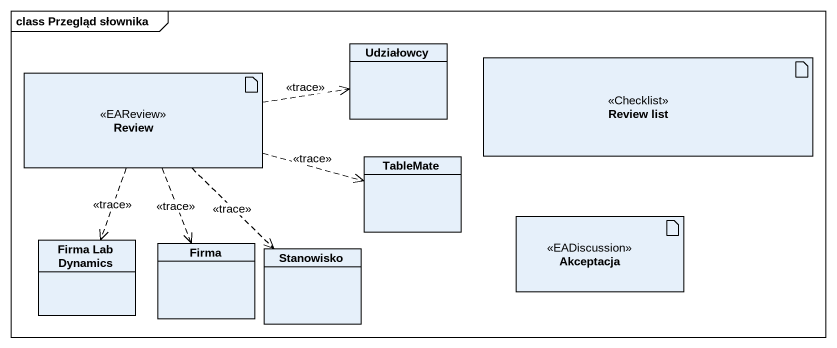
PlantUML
@startuml
mainframe class Przegląd słownika
allowmixing
hide circle
hide empty members
class Udziałowcy
artifact Review <<EAReview>>
artifact "Review list" as Review_list <<Checklist>>
class TableMate
class "Firma Lab Dynamics" as Firma_Lab_Dynamics
artifact Akceptacja <<EADiscussion>>
class Firma
class Stanowisko
Review .right.> Udziałowcy : <<trace>>
Review .right.> TableMate : <<trace>>
Review ..> Firma_Lab_Dynamics : <<trace>>
Review ..> Firma : <<trace>>
Review ..> Stanowisko : <<trace>>
@enduml
